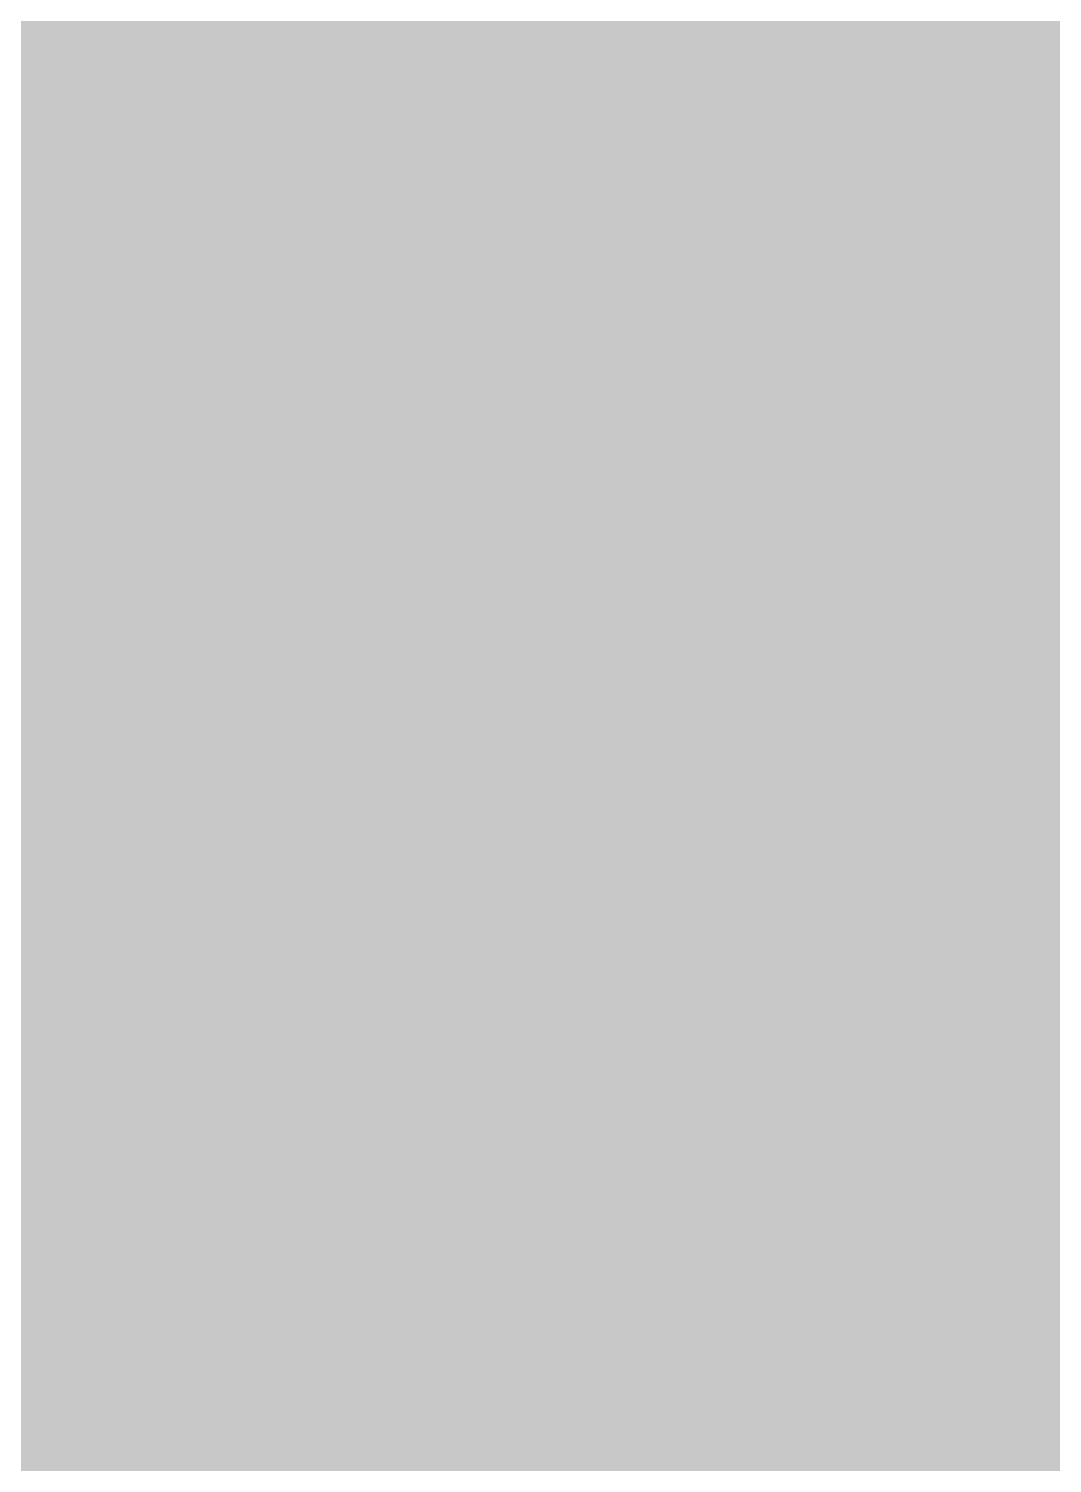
# Model space of a CAD drawing. Extents: x -5 to 157, y -120 to 103.
# Drawn here: x 31.25 to 38.99, y -109.35 to -98.5 of the extents above; entities that cross this region are included whole.
import ezdxf

# ---------------------------------------------------------------- set-up
doc = ezdxf.new("R2010")
doc.units = 0
doc.header["$MEASUREMENT"] = 0
doc.layers.get('0').update_dxf_attribs({"linetype": 'CONTINUOUS'})
for name, color, linetype in [('22-304-2_BOT', 7, 'CONTINUOUS'), ('22-304-2_DRD', 7, 'CONTINUOUS'), ('22-304-2_DRL', 2, 'CONTINUOUS'), ('22-304-2_IN1', 4, 'CONTINUOUS'), ('22-304-2_IN2', 3, 'CONTINUOUS'), ('22-304-2_SMB', 5, 'CONTINUOUS'), ('22-304-2_SPB', 14, 'CONTINUOUS'), ('22-304-2_SSB', 12, 'CONTINUOUS'), ('22-304-2_TOP', 13, 'CONTINUOUS'), ('THRUHOLE_TAP', 7, 'CONTINUOUS')]:
    doc.layers.add(name, color=color, linetype=linetype)

# ---------------------------------------------------------------- blocks, each defined once
blk = doc.blocks.new('RECTANGLE_3')
blk.add_solid([(0.4826, 0.4064), (0.4826, -0.4064), (-0.4826, 0.4064), (-0.4826, -0.4064)])
blk = doc.blocks.new('ROUND_39')
at = {"const_width": 0.40005}
blk.add_lwpolyline([(-0.200024, 0, 1), (0.200024, 0, 1)], format="xyb", close=True, dxfattribs=at)
blk = doc.blocks.new('RECTANGLE_53')
blk.add_solid([(0.6985, 0.4445), (0.6985, -0.4445), (-0.6985, 0.4445), (-0.6985, -0.4445)])
blk = doc.blocks.new('ROUND_88')
at = {"const_width": 0.10033}
blk.add_lwpolyline([(-0.050164, 0, 1), (0.050164, 0, 1)], format="xyb", close=True, dxfattribs=at)
blk = doc.blocks.new('ROUND_42')
at = {"const_width": 0.40005}
blk.add_lwpolyline([(-0.200024, 0, 1), (0.200024, 0, 1)], format="xyb", close=True, dxfattribs=at)
blk = doc.blocks.new('ROUND_80')
at = {"const_width": 0.10033}
blk.add_lwpolyline([(-0.050164, 0, 1), (0.050164, 0, 1)], format="xyb", close=True, dxfattribs=at)

msp = doc.modelspace()

# ---------------------------------------------------------------- linework, layer by layer
at = {"layer": '22-304-2_BOT'}
for points, const_width in [([(39.5986, -71.1835), (39.5986, -76.0476), (39.5986, -76.1746), (40.513, -77.089), (40.513, -105.156), (38.1508, -107.5182), (38.1508, -110.04042)], 0.254), ([(26.2636, -76.0476), (27.94, -77.724), (36.449, -77.724), (38.989, -80.264), (38.989, -104.394), (36.64966, -106.73334), (36.64966, -110.04042)], 0.254), ([(37.15004, -110.04042), (37.15004, -106.99496), (39.497, -104.648), (39.497, -80.01), (36.703, -77.216), (31.75, -77.216), (30.7086, -76.1746), (30.7086, -76.0476)], 0.254), ([(35.1536, -76.0476), (36.2966, -76.0476), (40.005, -79.756), (40.005, -104.902), (37.65042, -107.25658), (37.65042, -110.04042)], 0.254), ([(33.6423, -99.9871), (33.6423, -99.1362)], 0.381), ([(37.4523, -99.9871), (37.4523, -99.1362)], 0.381), ([(31.7373, -99.1362), (31.7373, -100.8761), (31.75, -100.8888)], 0.3048), ([(33.6423, -99.1362), (33.6423, -100.203)], 0.254), ([(33.6423, -99.1362), (33.6423, -100.203)], 0.254), ([(33.6423, -99.1362), (33.6423, -100.203)], 0.254), ([(35.5473, -99.1362), (35.5473, -100.8761), (35.56, -100.8888)], 0.3048), ([(36.576, -100.0125), (37.4523, -99.1362)], 0.254), ([(36.576, -100.0125), (37.4523, -99.1362)], 0.254), ([(32.7406, -100.0506), (32.7406, -101.3968)], 0.254), ([(34.5567, -100.0506), (32.7406, -100.0506)], 0.254), ([(32.9438, -100.0506), (32.9438, -103.5177)], 0.254), ([(33.1724, -100.0506), (33.1724, -103.5177)], 0.254), ([(33.401, -100.0506), (33.401, -103.5177)], 0.254), ([(33.6296, -100.0506), (33.6296, -103.5177)], 0.254), ([(33.8582, -100.0506), (33.8582, -103.5177)], 0.254), ([(34.0868, -100.0506), (34.0868, -103.5177)], 0.254), ([(34.3154, -100.0506), (34.3154, -103.5177)], 0.254), ([(34.544, -100.0506), (34.544, -103.5177)], 0.254), ([(34.5694, -100.0506), (34.5694, -101.3968)], 0.254), ([(36.5506, -100.0506), (36.5506, -101.3968)], 0.254), ([(38.354, -100.0506), (36.5506, -100.0506)], 0.254), ([(36.6014, -100.0506), (36.6014, -105.88244)], 0.254), ([(36.83, -100.0506), (36.83, -105.65384)], 0.254), ([(37.0586, -100.0506), (37.0586, -105.42524)], 0.254), ([(37.2872, -100.0506), (37.2872, -105.19664)], 0.254), ([(37.5158, -100.0506), (37.5158, -104.96804)], 0.254), ([(37.7444, -100.0506), (37.7444, -104.73944)], 0.254), ([(37.973, -100.0506), (37.973, -104.51084)], 0.254), ([(38.2016, -100.0506), (38.2016, -104.28224)], 0.254), ([(38.354, -100.0506), (38.354, -104.12984)], 0.254), ([(34.5694, -100.203), (32.7406, -100.203)], 0.254), ([(38.354, -100.203), (36.5506, -100.203)], 0.254), ([(34.5694, -100.4316), (32.7406, -100.4316)], 0.254), ([(38.354, -100.4316), (36.5506, -100.4316)], 0.254), ([(34.5694, -100.6602), (32.7406, -100.6602)], 0.254), ([(38.354, -100.6602), (36.5506, -100.6602)], 0.254), ([(34.5694, -100.8888), (32.7406, -100.8888)], 0.254), ([(38.354, -100.8888), (36.5506, -100.8888)], 0.254), ([(34.5694, -101.1174), (32.7406, -101.1174)], 0.254), ([(38.354, -101.1174), (36.5506, -101.1174)], 0.254), ([(34.5694, -101.346), (32.7406, -101.346)], 0.254), ([(38.354, -101.346), (36.5506, -101.346)], 0.254), ([(32.7406, -101.3968), (32.7406, -101.8032)], 0.254), ([(34.5694, -101.3968), (34.5694, -101.8032)], 0.254), ([(36.5506, -101.3968), (36.5506, -101.8032)], 0.254), ([(34.5694, -101.5746), (32.7406, -101.5746)], 0.254), ([(38.354, -101.5746), (36.5506, -101.5746)], 0.254), ([(34.5694, -101.8032), (32.7406, -101.8032)], 0.254), ([(32.7406, -101.8032), (32.7406, -103.2256)], 0.254), ([(34.5694, -101.8032), (34.5694, -103.2256)], 0.254), ([(36.5506, -101.8032), (36.5506, -103.2256)], 0.254), ([(38.354, -101.8032), (36.5506, -101.8032)], 0.254), ([(34.5694, -102.0318), (32.7406, -102.0318)], 0.254), ([(38.354, -102.0318), (36.5506, -102.0318)], 0.254), ([(29.8958, -106.3498), (30.1752, -106.3498), (31.75, -104.775), (31.75, -102.3112)], 0.254), ([(34.5694, -102.2604), (32.7406, -102.2604)], 0.254), ([(33.655, -106.3498), (33.9852, -106.3498), (35.56, -104.775), (35.56, -102.3112)], 0.254), ([(38.354, -102.2604), (36.5506, -102.2604)], 0.254), ([(34.5694, -102.489), (32.7406, -102.489)], 0.254), ([(38.354, -102.489), (36.5506, -102.489)], 0.254), ([(34.5694, -102.7176), (32.7406, -102.7176)], 0.254), ([(38.354, -102.7176), (36.5506, -102.7176)], 0.254), ([(34.5694, -102.9462), (32.7406, -102.9462)], 0.254), ([(38.354, -102.9462), (36.5506, -102.9462)], 0.254), ([(34.5694, -103.1748), (32.7406, -103.1748)], 0.254), ([(38.354, -103.1748), (36.5506, -103.1748)], 0.254), ([(32.385, -103.2256), (32.385, -104.775)], 0.254), ([(32.7406, -103.2256), (32.385, -103.2256)], 0.254), ([(32.4866, -103.2256), (32.4866, -103.5177)], 0.254), ([(32.7152, -103.2256), (32.7152, -103.5177)], 0.254), ([(34.925, -103.2256), (34.5694, -103.2256)], 0.254), ([(34.7726, -103.2256), (34.7726, -103.5177)], 0.254), ([(34.925, -103.2256), (34.925, -104.51084)], 0.254), ([(36.5506, -103.2256), (36.195, -103.2256)], 0.254), ([(36.195, -103.2256), (36.195, -104.775)], 0.254), ([(36.3728, -103.2256), (36.3728, -106.11104)], 0.254), ([(34.925, -103.4034), (32.385, -103.4034)], 0.254), ([(33.655, -104.4702), (33.655, -103.378)], 0.254), ([(33.655, -103.378), (33.655, -104.4702)], 0.254), ([(38.354, -103.4034), (36.195, -103.4034)], 0.254), ([(32.4485, -103.5177), (32.4485, -105.3973)], 0.254), ([(34.8615, -103.5177), (32.4485, -103.5177)], 0.254), ([(33.655, -103.5812), (33.655, -104.4702)], 0.381), ([(34.8615, -103.5177), (34.8615, -104.57434)], 0.254), ([(32.4485, -103.632), (32.385, -103.632)], 0.254), ([(34.925, -103.632), (34.8615, -103.632)], 0.254), ([(38.354, -103.632), (36.195, -103.632)], 0.254), ([(32.4485, -103.8606), (32.385, -103.8606)], 0.254), ([(34.925, -103.8606), (34.8615, -103.8606)], 0.254), ([(38.354, -103.8606), (36.195, -103.8606)], 0.254), ([(32.4485, -104.0892), (32.385, -104.0892)], 0.254), ([(34.925, -104.0892), (34.8615, -104.0892)], 0.254), ([(38.354, -104.0892), (36.195, -104.0892)], 0.254), ([(38.354, -104.12984), (36.20516, -106.28122)], 0.254), ([(32.4485, -104.3178), (32.385, -104.3178)], 0.254), ([(34.925, -104.3178), (34.8615, -104.3178)], 0.254), ([(38.16604, -104.3178), (36.195, -104.3178)], 0.254), ([(34.925, -104.51084), (34.8615, -104.57434)], 0.254), ([(32.4485, -104.5464), (32.385, -104.5464)], 0.254), ([(34.88944, -104.5464), (34.8615, -104.5464)], 0.254), ([(37.93744, -104.5464), (36.195, -104.5464)], 0.254), ([(32.4485, -104.775), (32.385, -104.775)], 0.254), ([(37.70884, -104.775), (36.195, -104.775)], 0.254), ([(32.4485, -105.0036), (32.34182, -105.0036)], 0.254), ([(36.1442, -105.02392), (36.1442, -106.3498)], 0.254), ([(37.48024, -105.0036), (36.15182, -105.0036)], 0.254), ([(32.258, -105.156), (32.258, -107.315)], 0.254), ([(32.19958, -105.22458), (31.0515, -106.37012)], 0.254), ([(32.4485, -105.2322), (32.18942, -105.2322)], 0.254), ([(36.00958, -105.22458), (34.8615, -106.37012)], 0.254), ([(37.25164, -105.2322), (35.99942, -105.2322)], 0.254), ([(35.9156, -105.31602), (35.9156, -107.78744)], 0.254), ([(32.4485, -105.4608), (31.96082, -105.4608)], 0.254), ([(32.0294, -105.39222), (32.0294, -107.315)], 0.254), ([(32.4485, -105.3973), (32.4485, -105.4227)], 0.254), ([(32.4485, -105.4227), (32.4485, -107.3023)], 0.254), ([(37.02304, -105.4608), (35.77082, -105.4608)], 0.254), ([(35.687, -105.54462), (35.687, -107.55884)], 0.254), ([(32.4485, -105.6894), (31.73222, -105.6894)], 0.254), ([(31.8008, -105.62082), (31.8008, -107.315)], 0.254), ([(36.79444, -105.6894), (35.54222, -105.6894)], 0.254), ([(40.96258, -105.60558), (38.7858, -107.78236)], 0.254), ([(35.4584, -105.77322), (35.4584, -107.33024)], 0.254), ([(32.4485, -105.918), (31.50362, -105.918)], 0.254), ([(31.5722, -105.84942), (31.5722, -107.12704)], 0.254), ([(36.56584, -105.918), (35.31362, -105.918)], 0.254), ([(35.2298, -106.00182), (35.2298, -107.10164)], 0.254), ([(31.3436, -106.07802), (31.3436, -106.89844)], 0.254), ([(32.4485, -106.1466), (31.27502, -106.1466)], 0.254), ([(35.0012, -106.23042), (35.0012, -106.87304)], 0.254), ([(36.33724, -106.1466), (35.08502, -106.1466)], 0.254), ([(34.1503, -110.04042), (34.1503, -109.2073), (33.909, -108.966), (27.813, -108.966), (26.035, -107.188), (23.368, -107.188), (22.5298, -106.3498)], 0.254), ([(26.035, -106.3498), (26.035, -106.426), (28.067, -108.458), (34.163, -108.458), (34.65068, -108.94568), (34.65068, -110.04042)], 0.254), ([(29.8958, -106.3498), (31.496, -107.95), (34.417, -107.95), (35.14852, -108.68152), (35.14852, -110.04042)], 0.254), ([(35.6489, -110.04042), (35.6489, -108.4199), (33.655, -106.426), (33.655, -106.3498)], 0.254), ([(32.4485, -106.3752), (31.0515, -106.3752)], 0.254), ([(34.8615, -106.37012), (34.8615, -106.73334)], 0.254), ([(36.12388, -106.3752), (34.8615, -106.3752)], 0.254), ([(32.4485, -106.6038), (31.0515, -106.6038)], 0.254), ([(31.0515, -106.60634), (31.75762, -107.315)], 0.254), ([(36.02736, -106.6038), (34.8615, -106.6038)], 0.254), ([(34.8615, -106.73334), (36.01466, -107.8865)], 0.254), ([(36.01466, -106.73334), (36.01466, -107.8865)], 0.254), ([(32.4485, -106.8324), (31.27502, -106.8324)], 0.254), ([(36.01466, -106.8324), (34.95802, -106.8324)], 0.254), ([(32.4485, -107.061), (31.50362, -107.061)], 0.254), ([(36.01466, -107.061), (35.18662, -107.061)], 0.254), ([(32.4485, -107.2896), (31.73222, -107.2896)], 0.254), ([(33.64484, -107.315), (31.75762, -107.315)], 0.254), ([(33.63214, -107.3023), (32.4485, -107.3023)], 0.254), ([(36.01466, -107.2896), (35.41522, -107.2896)], 0.254), ([(36.01466, -107.5182), (35.64382, -107.5182)], 0.254), ([(43.815, -107.5182), (39.04742, -107.5182)], 0.254), ([(36.01466, -107.7468), (35.87242, -107.7468)], 0.254), ([(43.815, -107.7468), (38.81882, -107.7468)], 0.254), ([(38.8874, -107.67822), (38.8874, -112.08512)], 0.254), ([(38.7858, -107.78236), (38.7858, -108.93298)], 0.254), ([(43.815, -107.9754), (38.7858, -107.9754)], 0.254), ([(43.815, -108.204), (38.7858, -108.204)], 0.254), ([(43.815, -108.4326), (38.7858, -108.4326)], 0.254), ([(43.815, -108.6612), (38.7858, -108.6612)], 0.254), ([(43.815, -108.8898), (38.7858, -108.8898)], 0.254), ([(38.80866, -108.93298), (38.80866, -111.14786)], 0.254), ([(38.99154, -108.93298), (38.99154, -111.14786)], 0.254), ([(39.49192, -108.93298), (38.99154, -108.93298)], 0.254), ([(38.99154, -109.1184), (38.80866, -109.1184)], 0.254), ([(38.99154, -109.347), (38.80866, -109.347)], 0.254)]:
    msp.add_lwpolyline(points, dxfattribs=dict(at, const_width=const_width))
at = {"layer": '22-304-2_BOT', "const_width": 0.254}
for points in [[(32.19958, -105.22458, 0.1989124), (32.3858, -104.775)], [(32.19958, -105.22458, 0.1989124), (32.3858, -104.775)], [(36.00958, -105.22458, 0.1989124), (36.1958, -104.775)], [(36.00958, -105.22458, 0.1989124), (36.1958, -104.775)], [(36.20008, -106.28376, 0.1989124), (36.01386, -106.73334)], [(36.20008, -106.28376, 0.1989124), (36.01386, -106.73334)]]:
    msp.add_lwpolyline(points, format="xyb", dxfattribs=at)
at = {"layer": '22-304-2_DRD', "const_width": 0.254}
for points in [[(36.322, -99.3775), (35.941, -99.7585)], [(36.322, -99.3775), (35.941, -99.7585)], [(36.83, -99.3775), (36.322, -99.3775)], [(36.83, -99.3775), (36.322, -99.3775)], [(37.211, -99.7585), (36.83, -99.3775)], [(37.211, -99.7585), (36.83, -99.3775)], [(33.3883, -99.568), (33.0073, -99.949)], [(33.3883, -99.568), (33.0073, -99.949)], [(33.3883, -99.568), (33.0073, -99.949)], [(33.8963, -99.568), (33.3883, -99.568)], [(33.8963, -99.568), (33.3883, -99.568)], [(33.8963, -99.568), (33.3883, -99.568)], [(34.2773, -99.949), (33.8963, -99.568)], [(34.2773, -99.949), (33.8963, -99.568)], [(34.2773, -99.949), (33.8963, -99.568)], [(36.322, -99.6315), (36.322, -99.7585)], [(36.449, -99.6315), (36.322, -99.6315)], [(36.322, -99.6315), (36.322, -99.7585)], [(36.449, -99.6315), (36.322, -99.6315)], [(36.449, -99.7585), (36.449, -99.6315)], [(36.449, -99.7585), (36.449, -99.6315)], [(36.703, -99.6315), (36.703, -99.7585)], [(36.83, -99.6315), (36.703, -99.6315)], [(36.703, -99.6315), (36.703, -99.7585)], [(36.83, -99.6315), (36.703, -99.6315)], [(36.83, -99.7585), (36.83, -99.6315)], [(36.83, -99.7585), (36.83, -99.6315)], [(33.3883, -99.822), (33.3883, -99.949)], [(33.5153, -99.822), (33.3883, -99.822)], [(33.3883, -99.822), (33.3883, -99.949)], [(33.5153, -99.822), (33.3883, -99.822)], [(33.3883, -99.822), (33.3883, -99.949)], [(33.5153, -99.822), (33.3883, -99.822)], [(33.5153, -99.949), (33.5153, -99.822)], [(33.5153, -99.949), (33.5153, -99.822)], [(33.5153, -99.949), (33.5153, -99.822)], [(33.7693, -99.822), (33.7693, -99.949)], [(33.8963, -99.822), (33.7693, -99.822)], [(33.7693, -99.822), (33.7693, -99.949)], [(33.8963, -99.822), (33.7693, -99.822)], [(33.7693, -99.822), (33.7693, -99.949)], [(33.8963, -99.822), (33.7693, -99.822)], [(33.8963, -99.949), (33.8963, -99.822)], [(33.8963, -99.949), (33.8963, -99.822)], [(33.8963, -99.949), (33.8963, -99.822)], [(35.941, -99.7585), (35.941, -100.2665)], [(35.941, -99.7585), (35.941, -100.2665)], [(36.322, -99.7585), (36.449, -99.7585)], [(36.322, -99.7585), (36.449, -99.7585)], [(36.703, -99.7585), (36.83, -99.7585)], [(36.703, -99.7585), (36.83, -99.7585)], [(37.211, -100.2665), (37.211, -99.7585)], [(37.211, -100.2665), (37.211, -99.7585)], [(33.0073, -99.949), (33.0073, -100.457)], [(33.0073, -99.949), (33.0073, -100.457)], [(33.0073, -99.949), (33.0073, -100.457)], [(33.3883, -99.949), (33.5153, -99.949)], [(33.3883, -99.949), (33.5153, -99.949)], [(33.3883, -99.949), (33.5153, -99.949)], [(33.7693, -99.949), (33.8963, -99.949)], [(33.7693, -99.949), (33.8963, -99.949)], [(33.7693, -99.949), (33.8963, -99.949)], [(34.2773, -100.457), (34.2773, -99.949)], [(34.2773, -100.457), (34.2773, -99.949)], [(34.2773, -100.457), (34.2773, -99.949)], [(36.449, -100.3935), (36.195, -100.1395)], [(36.449, -100.3935), (36.195, -100.1395)], [(36.957, -100.1395), (36.703, -100.3935)], [(36.957, -100.1395), (36.703, -100.3935)], [(35.941, -100.2665), (36.322, -100.6475)], [(35.941, -100.2665), (36.322, -100.6475)], [(36.83, -100.6475), (37.211, -100.2665)], [(36.83, -100.6475), (37.211, -100.2665)], [(33.5153, -100.584), (33.2613, -100.33)], [(33.5153, -100.584), (33.2613, -100.33)], [(33.5153, -100.584), (33.2613, -100.33)], [(34.0233, -100.33), (33.7693, -100.584)], [(34.0233, -100.33), (33.7693, -100.584)], [(34.0233, -100.33), (33.7693, -100.584)], [(33.0073, -100.457), (33.3883, -100.838)], [(33.0073, -100.457), (33.3883, -100.838)], [(33.0073, -100.457), (33.3883, -100.838)], [(33.8963, -100.838), (34.2773, -100.457)], [(33.8963, -100.838), (34.2773, -100.457)], [(33.8963, -100.838), (34.2773, -100.457)], [(36.703, -100.3935), (36.449, -100.3935)], [(36.703, -100.3935), (36.449, -100.3935)], [(33.7693, -100.584), (33.5153, -100.584)], [(33.7693, -100.584), (33.5153, -100.584)], [(33.7693, -100.584), (33.5153, -100.584)], [(36.322, -100.6475), (36.83, -100.6475)], [(36.322, -100.6475), (36.83, -100.6475)], [(33.3883, -100.838), (33.8963, -100.838)], [(33.3883, -100.838), (33.8963, -100.838)], [(33.3883, -100.838), (33.8963, -100.838)], [(33.401, -102.743), (33.02, -103.124)], [(33.401, -102.743), (33.02, -103.124)], [(33.909, -102.743), (33.401, -102.743)], [(33.909, -102.743), (33.401, -102.743)], [(34.29, -103.124), (33.909, -102.743)], [(34.29, -103.124), (33.909, -102.743)], [(33.401, -102.997), (33.401, -103.124)], [(33.528, -102.997), (33.401, -102.997)], [(33.401, -102.997), (33.401, -103.124)], [(33.528, -102.997), (33.401, -102.997)], [(33.528, -103.124), (33.528, -102.997)], [(33.528, -103.124), (33.528, -102.997)], [(33.782, -102.997), (33.782, -103.124)], [(33.909, -102.997), (33.782, -102.997)], [(33.782, -102.997), (33.782, -103.124)], [(33.909, -102.997), (33.782, -102.997)], [(33.909, -103.124), (33.909, -102.997)], [(33.909, -103.124), (33.909, -102.997)], [(33.02, -103.124), (33.02, -103.632)], [(33.02, -103.124), (33.02, -103.632)], [(33.401, -103.124), (33.528, -103.124)], [(33.401, -103.124), (33.528, -103.124)], [(33.782, -103.124), (33.909, -103.124)], [(33.782, -103.124), (33.909, -103.124)], [(34.29, -103.632), (34.29, -103.124)], [(34.29, -103.632), (34.29, -103.124)], [(33.528, -103.759), (33.274, -103.505)], [(33.528, -103.759), (33.274, -103.505)], [(34.036, -103.505), (33.782, -103.759)], [(34.036, -103.505), (33.782, -103.759)], [(33.02, -103.632), (33.401, -104.013)], [(33.02, -103.632), (33.401, -104.013)], [(33.909, -104.013), (34.29, -103.632)], [(33.909, -104.013), (34.29, -103.632)], [(33.782, -103.759), (33.528, -103.759)], [(33.782, -103.759), (33.528, -103.759)], [(33.401, -104.013), (33.909, -104.013)], [(33.401, -104.013), (33.909, -104.013)], [(38.862, -107.95), (38.481, -108.331)], [(38.862, -107.95), (38.481, -108.331)], [(39.37, -107.95), (38.862, -107.95)], [(39.37, -107.95), (38.862, -107.95)], [(38.862, -108.204), (38.862, -108.331)], [(38.989, -108.204), (38.862, -108.204)], [(38.862, -108.204), (38.862, -108.331)], [(38.989, -108.204), (38.862, -108.204)], [(38.989, -108.331), (38.989, -108.204)], [(38.989, -108.331), (38.989, -108.204)], [(38.481, -108.331), (38.481, -108.839)], [(38.481, -108.331), (38.481, -108.839)], [(38.862, -108.331), (38.989, -108.331)], [(38.862, -108.331), (38.989, -108.331)], [(38.989, -108.966), (38.735, -108.712)], [(38.989, -108.966), (38.735, -108.712)], [(38.481, -108.839), (38.862, -109.22)], [(38.481, -108.839), (38.862, -109.22)], [(39.243, -108.966), (38.989, -108.966)], [(39.243, -108.966), (38.989, -108.966)], [(38.862, -109.22), (39.37, -109.22)], [(38.862, -109.22), (39.37, -109.22)]]:
    msp.add_lwpolyline(points, dxfattribs=at)
at = {"layer": '22-304-2_IN1', "const_width": 0.254}
for points in [[(38.7858, -65.46342), (38.7858, -107.73918)], [(39.0144, -65.60566), (39.0144, -107.6833)], [(38.5572, -68.9864), (38.5572, -107.86872)], [(36.4998, -74.10958), (36.4998, -99.10826)], [(32.8422, -80.41386), (32.8422, -99.77374)], [(34.4424, -80.46212), (34.4424, -99.77374)], [(33.0708, -80.70342), (33.0708, -99.49688)], [(34.2138, -80.72374), (34.2138, -99.49688)], [(33.2994, -80.84566), (33.2994, -99.36226)], [(33.9852, -80.85582), (33.9852, -99.36226)], [(33.528, -80.90916), (33.528, -99.3013)], [(33.7566, -80.9117), (33.7566, -99.3013)], [(38.3286, -81.5594), (38.3286, -108.13288)], [(36.7284, -81.81086), (36.7284, -99.11842)], [(38.1, -81.9277), (38.1, -110.5281)], [(36.957, -82.03184), (36.957, -99.18954)], [(37.1856, -82.1436), (37.1856, -99.3394)], [(37.8714, -82.09026), (37.8714, -110.78464)], [(37.4142, -82.18678), (37.4142, -99.66452)], [(37.6428, -82.169), (37.6428, -118.364)], [(34.671, -82.85988), (34.671, -110.5281)], [(32.6136, -82.9564), (32.6136, -106.78668)], [(36.2712, -83.24088), (36.2712, -99.15652)], [(32.385, -83.3247), (32.385, -106.78668)], [(34.8996, -83.2993), (34.8996, -110.47476)], [(31.242, -83.42884), (31.242, -106.78668)], [(36.0426, -83.44408), (36.0426, -99.27844)], [(31.4706, -83.5406), (31.4706, -106.78668)], [(31.9278, -83.566), (31.9278, -106.78668)], [(32.1564, -83.48726), (32.1564, -106.78668)], [(35.1282, -83.47456), (35.1282, -110.48238)], [(35.3568, -83.56092), (35.3568, -110.54842)], [(35.814, -83.54822), (35.814, -99.51974)], [(31.6992, -83.58378), (31.6992, -106.78668)], [(35.5854, -83.58378), (35.5854, -110.69574)], [(44.323, -98.4758), (18.669, -98.4758)], [(44.323, -98.7044), (18.669, -98.7044)], [(44.323, -98.933), (18.669, -98.933)], [(36.2585, -99.1616), (18.669, -99.1616)], [(44.323, -99.1616), (36.89096, -99.1616)], [(33.23844, -99.3902), (30.23616, -99.3902)], [(35.9156, -99.3902), (34.04616, -99.3902)], [(44.323, -99.3902), (37.2364, -99.3902)], [(32.94634, -99.6188), (30.52572, -99.6188)], [(35.75812, -99.6188), (34.33572, -99.6188)], [(44.323, -99.6188), (37.39388, -99.6188)], [(32.80664, -99.8474), (30.66796, -99.8474)], [(35.68192, -99.8474), (34.47796, -99.8474)], [(44.323, -99.8474), (37.46754, -99.8474)], [(32.74314, -100.076), (30.73146, -100.076)], [(35.66922, -100.076), (34.54146, -100.076)], [(44.323, -100.076), (37.48024, -100.076)], [(32.7406, -100.3046), (30.734, -100.3046)], [(35.71748, -100.3046), (34.544, -100.3046)], [(37.4142, -100.36048), (37.4142, -118.364)], [(44.323, -100.3046), (37.43452, -100.3046)], [(32.79648, -100.5332), (30.67812, -100.5332)], [(35.83178, -100.5332), (34.48812, -100.5332)], [(35.814, -100.50526), (35.814, -111.00054)], [(44.323, -100.5332), (37.32022, -100.5332)], [(32.8422, -100.63226), (32.8422, -102.97414)], [(34.4424, -100.63226), (34.4424, -102.92588)], [(37.1856, -100.6856), (37.1856, -118.364)], [(32.92602, -100.7618), (30.54604, -100.7618)], [(36.06292, -100.7618), (34.35604, -100.7618)], [(36.0426, -100.74656), (36.0426, -118.364)], [(44.323, -100.7618), (37.08654, -100.7618)], [(33.0708, -100.90658), (33.0708, -102.68204)], [(34.2138, -100.90658), (34.2138, -102.66172)], [(36.2712, -100.86594), (36.2712, -118.364)], [(36.4998, -100.91674), (36.4998, -118.364)], [(36.7284, -100.90658), (36.7284, -118.364)], [(36.957, -100.83546), (36.957, -118.364)], [(33.19018, -100.9904), (30.28442, -100.9904)], [(44.323, -100.9904), (34.09442, -100.9904)], [(33.2994, -101.04374), (33.2994, -102.54234)], [(33.528, -101.10216), (33.528, -102.47884)], [(33.7566, -101.10216), (33.7566, -102.4763)], [(33.9852, -101.04374), (33.9852, -102.53218)], [(44.323, -101.219), (18.669, -101.219)], [(44.323, -101.4476), (18.669, -101.4476)], [(44.323, -101.6762), (18.669, -101.6762)], [(44.323, -101.9048), (18.669, -101.9048)], [(44.323, -102.1334), (18.669, -102.1334)], [(44.323, -102.362), (18.669, -102.362)], [(33.20288, -102.5906), (30.29712, -102.5906)], [(44.323, -102.5906), (34.10712, -102.5906)], [(32.93872, -102.8192), (30.55874, -102.8192)], [(44.323, -102.8192), (34.36874, -102.8192)], [(32.80918, -103.0478), (30.69082, -103.0478)], [(44.323, -103.0478), (34.50082, -103.0478)], [(32.7533, -103.2764), (30.7467, -103.2764)], [(44.323, -103.2764), (34.5567, -103.2764)], [(32.75584, -103.505), (30.74416, -103.505)], [(44.323, -103.505), (34.55416, -103.505)], [(32.81934, -103.7336), (30.68066, -103.7336)], [(44.323, -103.7336), (34.49066, -103.7336)], [(32.8422, -103.78186), (32.8422, -118.364)], [(34.4424, -103.83012), (34.4424, -110.65256)], [(32.95904, -103.9622), (30.53842, -103.9622)], [(44.323, -103.9622), (34.34842, -103.9622)], [(33.0708, -104.07142), (33.0708, -118.364)], [(34.2138, -104.09174), (34.2138, -110.90656)], [(33.25114, -104.1908), (30.24886, -104.1908)], [(33.2994, -104.21366), (33.2994, -118.364)], [(33.528, -104.27716), (33.528, -118.364)], [(33.7566, -104.2797), (33.7566, -118.364)], [(33.9852, -104.22382), (33.9852, -118.364)], [(44.323, -104.1908), (34.05886, -104.1908)], [(44.323, -104.4194), (18.669, -104.4194)], [(44.323, -104.648), (18.669, -104.648)], [(44.323, -104.8766), (18.669, -104.8766)], [(44.323, -105.1052), (18.669, -105.1052)], [(44.323, -105.3338), (18.669, -105.3338)], [(44.323, -105.5624), (18.669, -105.5624)], [(44.323, -105.791), (18.669, -105.791)], [(44.323, -106.0196), (18.669, -106.0196)], [(44.323, -106.2482), (18.669, -106.2482)], [(44.323, -106.4768), (18.669, -106.4768)], [(44.323, -106.7054), (18.669, -106.7054)], [(32.7025, -106.78668), (28.30068, -106.78668), (28.30068, -109.32668)], [(32.7025, -106.78668), (32.7025, -109.32668)], [(44.323, -106.934), (32.7025, -106.934)], [(44.323, -107.1626), (32.7025, -107.1626)], [(31.64332, -107.42168), (32.0675, -107.42168)], [(31.85668, -108.69168), (31.85668, -107.42168)], [(44.323, -107.3912), (32.7025, -107.3912)], [(44.323, -107.6198), (32.7025, -107.6198)], [(38.58514, -107.8484), (32.7025, -107.8484)], [(38.36416, -108.077), (32.7025, -108.077)], [(38.2524, -108.3056), (32.7025, -108.3056)], [(38.20922, -108.5342), (32.7025, -108.5342)], [(31.64332, -108.69168), (32.0675, -108.69168)], [(38.22446, -108.7628), (32.7025, -108.7628)], [(38.3032, -108.9914), (32.7025, -108.9914)], [(38.3286, -109.03712), (38.3286, -110.40364)], [(38.4683, -109.22), (32.7025, -109.22)], [(32.7025, -109.32668), (28.30068, -109.32668)], [(31.242, -109.32668), (31.242, -118.364)], [(31.4706, -109.32668), (31.4706, -118.364)], [(31.6992, -109.32668), (31.6992, -118.364)], [(31.9278, -109.32668), (31.9278, -118.364)], [(32.1564, -109.32668), (32.1564, -118.364)], [(32.385, -109.32668), (32.385, -118.364)], [(32.6136, -109.32668), (32.6136, -118.364)], [(38.5572, -109.29874), (38.5572, -110.34776)], [(38.8366, -109.4486), (18.669, -109.4486)], [(38.7858, -109.43082), (38.7858, -110.35538)]]:
    msp.add_lwpolyline(points, dxfattribs=at)
for points in [[(36.576, -99.10572, 0.4142136), (35.66922, -100.0125)], [(37.48278, -100.0125, 0.4142136), (36.576, -99.10572)], [(33.6423, -99.29622, 0.4142136), (32.73552, -100.203)], [(34.54908, -100.203, 0.4142136), (33.6423, -99.29622)], [(35.66922, -100.0125, 0.4142136), (36.576, -100.91928)], [(36.576, -100.91928, 0.4142136), (37.48278, -100.0125)], [(32.73552, -100.203, 0.4142136), (33.6423, -101.10978)], [(33.6423, -101.10978, 0.4142136), (34.54908, -100.203)], [(33.655, -102.47122, 0.4142136), (32.74822, -103.378)], [(33.655, -102.47122, 0.4142136), (32.74822, -103.378)], [(34.56178, -103.378, 0.4142136), (33.655, -102.47122)], [(34.56178, -103.378, 0.4142136), (33.655, -102.47122)], [(32.74822, -103.378, 0.4142136), (33.655, -104.28478)], [(32.74822, -103.378, 0.4142136), (33.655, -104.28478)], [(33.655, -104.28478, 0.4142136), (34.56178, -103.378)], [(33.655, -104.28478, 0.4142136), (34.56178, -103.378)], [(39.116, -107.67822, 0.4142136), (38.20922, -108.585)], [(39.116, -107.67822, 0.4142136), (38.20922, -108.585)], [(38.20922, -108.585, 0.4142136), (39.116, -109.49178)], [(38.20922, -108.585, 0.4142136), (39.116, -109.49178)]]:
    msp.add_lwpolyline(points, format="xyb", dxfattribs=at)
at = {"layer": '22-304-2_IN2', "const_width": 0.254}
for points in [[(31.8008, -25.39238), (31.8008, -109.2073)], [(32.0294, -25.39238), (32.0294, -109.2073)], [(32.258, -25.39238), (32.258, -109.2073)], [(32.4866, -25.39238), (32.4866, -109.2073)], [(36.3728, -25.39238), (36.3728, -110.25124)], [(36.1442, -68.8467), (36.1442, -110.22584)], [(38.6588, -69.11848), (38.6588, -112.59058)], [(31.5722, -69.26072), (31.5722, -109.2073)], [(35.9156, -69.2658), (35.9156, -110.25124)], [(35.687, -69.4563), (35.687, -110.33506)], [(31.3436, -69.51218), (31.3436, -109.2073)], [(34.7726, -69.5325), (34.7726, -112.7379)], [(35.4584, -69.56044), (35.4584, -110.49254)], [(35.0012, -69.59346), (35.0012, -112.7379)], [(35.2298, -69.60362), (35.2298, -110.7948)], [(38.74262, -71.755), (38.74262, -105.41)], [(32.7152, -80.42148), (32.7152, -109.2073)], [(34.544, -80.52308), (34.544, -112.7379)], [(32.9438, -80.74914), (32.9438, -112.7379)], [(34.3154, -80.79486), (34.3154, -112.7379)], [(33.1724, -80.91424), (33.1724, -112.7379)], [(34.0868, -80.93964), (34.0868, -112.7379)], [(33.401, -81.00314), (33.401, -112.7379)], [(33.6296, -81.03616), (33.6296, -112.7379)], [(33.8582, -81.01584), (33.8582, -112.7379)], [(38.4302, -81.62798), (38.4302, -112.7379)], [(36.6014, -81.83372), (36.6014, -110.32998)], [(38.2016, -81.99374), (38.2016, -112.7379)], [(36.83, -82.08518), (36.83, -110.48492)], [(37.0586, -82.22234), (37.0586, -110.77702)], [(37.7444, -82.26806), (37.7444, -112.7379)], [(37.973, -82.17154), (37.973, -112.7379)], [(37.2872, -82.29092), (37.2872, -112.7379)], [(37.5158, -82.30362), (37.5158, -112.7379)], [(38.74262, -98.6028), (18.669, -98.6028)], [(38.74262, -98.8314), (18.669, -98.8314)], [(38.74262, -99.06), (18.669, -99.06)], [(38.74262, -99.2886), (18.669, -99.2886)], [(38.74262, -99.5172), (18.669, -99.5172)], [(38.74262, -99.7458), (18.669, -99.7458)], [(38.74262, -99.9744), (18.669, -99.9744)], [(38.74262, -100.203), (18.669, -100.203)], [(38.74262, -100.4316), (18.669, -100.4316)], [(38.74262, -100.6602), (18.669, -100.6602)], [(38.74262, -100.8888), (18.669, -100.8888)], [(38.74262, -101.1174), (18.669, -101.1174)], [(38.74262, -101.346), (18.669, -101.346)], [(38.74262, -101.5746), (18.669, -101.5746)], [(38.74262, -101.8032), (18.669, -101.8032)], [(38.74262, -102.0318), (18.669, -102.0318)], [(38.74262, -102.2604), (18.669, -102.2604)], [(38.74262, -102.489), (18.669, -102.489)], [(38.74262, -102.7176), (18.669, -102.7176)], [(38.74262, -102.9462), (18.669, -102.9462)], [(38.74262, -103.1748), (18.669, -103.1748)], [(38.74262, -103.4034), (18.669, -103.4034)], [(38.74262, -103.632), (18.669, -103.632)], [(38.74262, -103.8606), (18.669, -103.8606)], [(38.74262, -104.0892), (18.669, -104.0892)], [(38.74262, -104.3178), (18.669, -104.3178)], [(38.74262, -104.5464), (18.669, -104.5464)], [(38.74262, -104.775), (18.669, -104.775)], [(38.74262, -105.0036), (18.669, -105.0036)], [(38.74262, -105.2322), (18.669, -105.2322)], [(38.74516, -105.4608), (18.669, -105.4608)], [(38.77564, -105.6894), (18.669, -105.6894)], [(38.8493, -105.918), (18.669, -105.918)], [(38.8874, -105.9942), (38.8874, -112.36198)], [(38.98138, -106.1466), (18.669, -106.1466)], [(39.18458, -106.3752), (18.669, -106.3752)], [(39.41318, -106.6038), (18.669, -106.6038)], [(39.64178, -106.8324), (18.669, -106.8324)], [(39.87038, -107.061), (18.669, -107.061)], [(40.09644, -107.2896), (18.669, -107.2896)], [(40.31234, -107.5182), (18.669, -107.5182)], [(40.31234, -107.7468), (18.669, -107.7468)], [(40.31234, -107.9754), (18.669, -107.9754)], [(40.31234, -108.204), (18.669, -108.204)], [(40.31234, -108.4326), (18.669, -108.4326)], [(40.31234, -108.6612), (18.669, -108.6612)], [(40.31234, -108.8898), (18.669, -108.8898)], [(40.31234, -109.1184), (18.669, -109.1184)], [(32.86252, -109.2073), (28.01112, -109.2073), (28.01112, -111.98352)], [(32.86252, -109.2073), (32.86252, -111.98352)], [(40.31234, -109.347), (32.86252, -109.347)]]:
    msp.add_lwpolyline(points, dxfattribs=at)
msp.add_lwpolyline([(38.74262, -105.41, 0.1981718), (39.10982, -106.30009)], format="xyb", dxfattribs=at)
msp.add_lwpolyline([(38.74262, -105.41, 0.1981718), (39.10982, -106.30009)], format="xyb", dxfattribs=at)
at = {"layer": '22-304-2_SSB', "const_width": 0.1524}
for points in [[(32.5628, -96.9645), (32.5628, -99.8855), (30.9245, -99.8855), (30.9245, -96.9645), (32.5628, -96.9645)], [(34.4678, -96.9645), (34.4678, -99.8855), (32.8295, -99.8855), (32.8295, -96.9645), (34.4678, -96.9645)], [(36.3728, -96.9645), (36.3728, -99.8855), (34.7345, -99.8855), (34.7345, -96.9645), (36.3728, -96.9645)], [(38.2778, -96.9645), (38.2778, -99.8855), (36.6395, -99.8855), (36.6395, -96.9645), (38.2778, -96.9645)], [(30.9245, -103.0605), (30.9245, -100.1395), (32.5628, -100.1395), (32.5628, -103.0605), (30.9245, -103.0605)], [(34.7345, -103.0605), (34.7345, -100.1395), (36.3728, -100.1395), (36.3728, -103.0605), (34.7345, -103.0605)], [(34.0614, -101.09454), (34.23158, -101.03612), (34.40176, -101.03612), (34.5694, -101.09454), (34.5694, -101.45014), (34.40176, -101.50856), (34.23158, -101.50856), (34.0614, -101.45014), (34.0614, -101.09454), (33.89376, -101.03612), (33.72358, -101.03612), (33.5534, -101.09454), (33.5534, -101.45014), (33.72358, -101.50856), (33.89376, -101.50856), (34.0614, -101.45014)], [(33.5534, -101.87432), (33.5534, -102.28834), (34.5694, -102.28834)], [(34.671, -106.934), (34.671, -107.061), (33.02, -107.061), (32.639, -106.68), (32.639, -103.759), (34.671, -103.759), (34.671, -106.934)], [(33.6423, -108.43768), (33.6423, -107.42168), (33.75914, -107.59186)], [(32.74314, -107.92968), (33.09874, -107.92968), (33.1597, -107.76204), (33.1597, -107.59186), (33.09874, -107.42168), (32.74314, -107.42168), (32.68472, -107.59186), (32.68472, -107.76204), (32.92094, -108.43768)], [(34.71672, -108.43768), (34.36112, -108.43768), (34.24174, -108.09986), (34.24174, -107.76204), (34.36112, -107.42168), (34.71672, -107.42168)], [(34.6583, -108.43768), (34.6583, -107.42168)], [(33.52292, -108.43768), (33.75914, -108.43768)]]:
    msp.add_lwpolyline(points, dxfattribs=at)
at = {"layer": '22-304-2_TOP', "const_width": 0.254}
for points in [[(31.8008, -65.405), (31.8008, -118.491)], [(32.0294, -65.405), (32.0294, -118.491)], [(32.258, -65.405), (32.258, -118.491)], [(32.4866, -65.405), (32.4866, -118.491)], [(32.7152, -65.405), (32.7152, -118.491)], [(31.5722, -68.9864), (31.5722, -118.491)], [(31.3436, -69.3547), (31.3436, -118.491)], [(32.9438, -80.57388), (32.9438, -118.491)], [(34.3154, -80.645), (34.3154, -118.491)], [(34.544, -80.645), (34.544, -118.491)], [(34.7726, -80.645), (34.7726, -118.491)], [(35.0012, -80.645), (35.0012, -118.491)], [(35.2298, -80.645), (35.2298, -118.491)], [(35.4584, -80.645), (35.4584, -110.66272)], [(35.687, -80.645), (35.687, -110.46968)], [(35.9156, -80.645), (35.9156, -110.3757)], [(36.1442, -80.645), (36.1442, -110.34522)], [(36.3728, -80.645), (36.3728, -110.37316)], [(33.1724, -80.77708), (33.1724, -118.491)], [(34.0868, -80.80756), (34.0868, -118.491)], [(33.401, -80.88122), (33.401, -118.491)], [(33.6296, -80.91678), (33.6296, -118.491)], [(33.8582, -80.89392), (33.8582, -118.491)], [(36.6014, -81.5594), (36.6014, -110.4646)], [(36.83, -81.9277), (36.83, -110.65002)], [(38.2016, -81.915), (38.2016, -118.491)], [(38.4302, -81.915), (38.4302, -118.491)], [(38.6588, -81.915), (38.6588, -118.491)], [(38.8874, -81.915), (38.8874, -118.491)], [(37.973, -82.03184), (37.973, -118.491)], [(37.0586, -82.09026), (37.0586, -118.491)], [(37.7444, -82.1436), (37.7444, -118.491)], [(37.2872, -82.169), (37.2872, -118.491)], [(37.5158, -82.18678), (37.5158, -118.491)], [(43.815, -98.6028), (18.669, -98.6028)], [(43.815, -98.8314), (18.669, -98.8314)], [(43.815, -99.06), (18.669, -99.06)], [(43.815, -99.2886), (18.669, -99.2886)], [(43.815, -99.5172), (18.669, -99.5172)], [(43.815, -99.7458), (18.669, -99.7458)], [(43.815, -99.9744), (18.669, -99.9744)], [(43.815, -100.203), (18.669, -100.203)], [(43.815, -100.4316), (18.669, -100.4316)], [(43.815, -100.6602), (18.669, -100.6602)], [(43.815, -100.8888), (18.669, -100.8888)], [(43.815, -101.1174), (18.669, -101.1174)], [(43.815, -101.346), (18.669, -101.346)], [(43.815, -101.5746), (18.669, -101.5746)], [(43.815, -101.8032), (18.669, -101.8032)], [(43.815, -102.0318), (18.669, -102.0318)], [(43.815, -102.2604), (18.669, -102.2604)], [(43.815, -102.489), (18.669, -102.489)], [(43.815, -102.7176), (18.669, -102.7176)], [(43.815, -102.9462), (18.669, -102.9462)], [(43.815, -103.1748), (18.669, -103.1748)], [(43.815, -103.4034), (18.669, -103.4034)], [(43.815, -103.632), (18.669, -103.632)], [(43.815, -103.8606), (18.669, -103.8606)], [(43.815, -104.0892), (18.669, -104.0892)], [(43.815, -104.3178), (18.669, -104.3178)], [(43.815, -104.5464), (18.669, -104.5464)], [(43.815, -104.775), (18.669, -104.775)], [(43.815, -105.0036), (18.669, -105.0036)], [(43.815, -105.2322), (18.669, -105.2322)], [(43.815, -105.4608), (18.669, -105.4608)], [(43.815, -105.6894), (18.669, -105.6894)], [(43.815, -105.918), (18.669, -105.918)], [(43.815, -106.1466), (18.669, -106.1466)], [(43.815, -106.3752), (18.669, -106.3752)], [(43.815, -106.6038), (18.669, -106.6038)], [(43.815, -106.8324), (18.669, -106.8324)], [(43.815, -107.061), (18.669, -107.061)], [(43.815, -107.2896), (18.669, -107.2896)], [(43.815, -107.5182), (18.669, -107.5182)], [(43.815, -107.7468), (18.669, -107.7468)], [(43.815, -107.9754), (18.669, -107.9754)], [(43.815, -108.204), (18.669, -108.204)], [(43.815, -108.4326), (18.669, -108.4326)], [(43.815, -108.6612), (18.669, -108.6612)], [(43.815, -108.8898), (18.669, -108.8898)], [(43.815, -109.1184), (24.08682, -109.1184)], [(43.815, -109.347), (24.83358, -109.347)]]:
    msp.add_lwpolyline(points, dxfattribs=at)

# ---------------------------------------------------------------- block references
at = {"layer": '22-304-2_BOT'}
for name, p in [('RECTANGLE_3', (31.7373, -99.1362)), ('RECTANGLE_3', (33.6423, -99.1362)), ('RECTANGLE_3', (35.5473, -99.1362)), ('RECTANGLE_3', (37.4523, -99.1362)), ('ROUND_39', (36.576, -100.0125)), ('ROUND_39', (33.6423, -100.203)), ('RECTANGLE_3', (31.75, -100.8888)), ('RECTANGLE_3', (35.56, -100.8888)), ('RECTANGLE_3', (31.75, -102.3112)), ('RECTANGLE_3', (35.56, -102.3112)), ('ROUND_39', (33.655, -103.378)), ('RECTANGLE_53', (33.655, -104.4702)), ('RECTANGLE_53', (33.655, -106.3498)), ('ROUND_39', (39.116, -108.585))]:
    msp.add_blockref(name, p, dxfattribs=at)
at = {"layer": '22-304-2_DRL'}
for p in [(36.576, -100.0125), (33.6423, -100.203), (33.655, -103.378)]:
    msp.add_blockref('ROUND_88', p, dxfattribs=at)
at = {"layer": '22-304-2_IN1'}
for p in [(36.576, -100.0125), (33.6423, -100.203), (33.655, -103.378), (39.116, -108.585)]:
    msp.add_blockref('ROUND_42', p, dxfattribs=at)
at = {"layer": '22-304-2_IN2'}
for p in [(36.576, -100.0125), (33.6423, -100.203), (33.655, -103.378), (39.116, -108.585)]:
    msp.add_blockref('ROUND_42', p, dxfattribs=at)
at = {"layer": '22-304-2_SMB'}
for name, p in [('RECTANGLE_3', (31.7373, -99.1362)), ('RECTANGLE_3', (33.6423, -99.1362)), ('RECTANGLE_3', (35.5473, -99.1362)), ('RECTANGLE_3', (37.4523, -99.1362)), ('RECTANGLE_3', (31.75, -100.8888)), ('RECTANGLE_3', (35.56, -100.8888)), ('RECTANGLE_3', (31.75, -102.3112)), ('RECTANGLE_3', (35.56, -102.3112)), ('RECTANGLE_53', (33.655, -104.4702)), ('RECTANGLE_53', (33.655, -106.3498))]:
    msp.add_blockref(name, p, dxfattribs=at)
at = {"layer": '22-304-2_SPB'}
for name, p in [('RECTANGLE_3', (31.7373, -99.1362)), ('RECTANGLE_3', (33.6423, -99.1362)), ('RECTANGLE_3', (35.5473, -99.1362)), ('RECTANGLE_3', (37.4523, -99.1362)), ('RECTANGLE_3', (31.75, -100.8888)), ('RECTANGLE_3', (35.56, -100.8888)), ('RECTANGLE_3', (31.75, -102.3112)), ('RECTANGLE_3', (35.56, -102.3112)), ('RECTANGLE_53', (33.655, -104.4702)), ('RECTANGLE_53', (33.655, -106.3498))]:
    msp.add_blockref(name, p, dxfattribs=at)
at = {"layer": '22-304-2_TOP'}
for p in [(36.576, -100.0125), (33.6423, -100.203), (33.655, -103.378), (39.116, -108.585)]:
    msp.add_blockref('ROUND_39', p, dxfattribs=at)
at = {"layer": 'THRUHOLE_TAP'}
for p in [(36.576, -100.0125), (33.6423, -100.203), (33.655, -103.378)]:
    msp.add_blockref('ROUND_80', p, dxfattribs=at)

doc.saveas('drawing.dxf')
